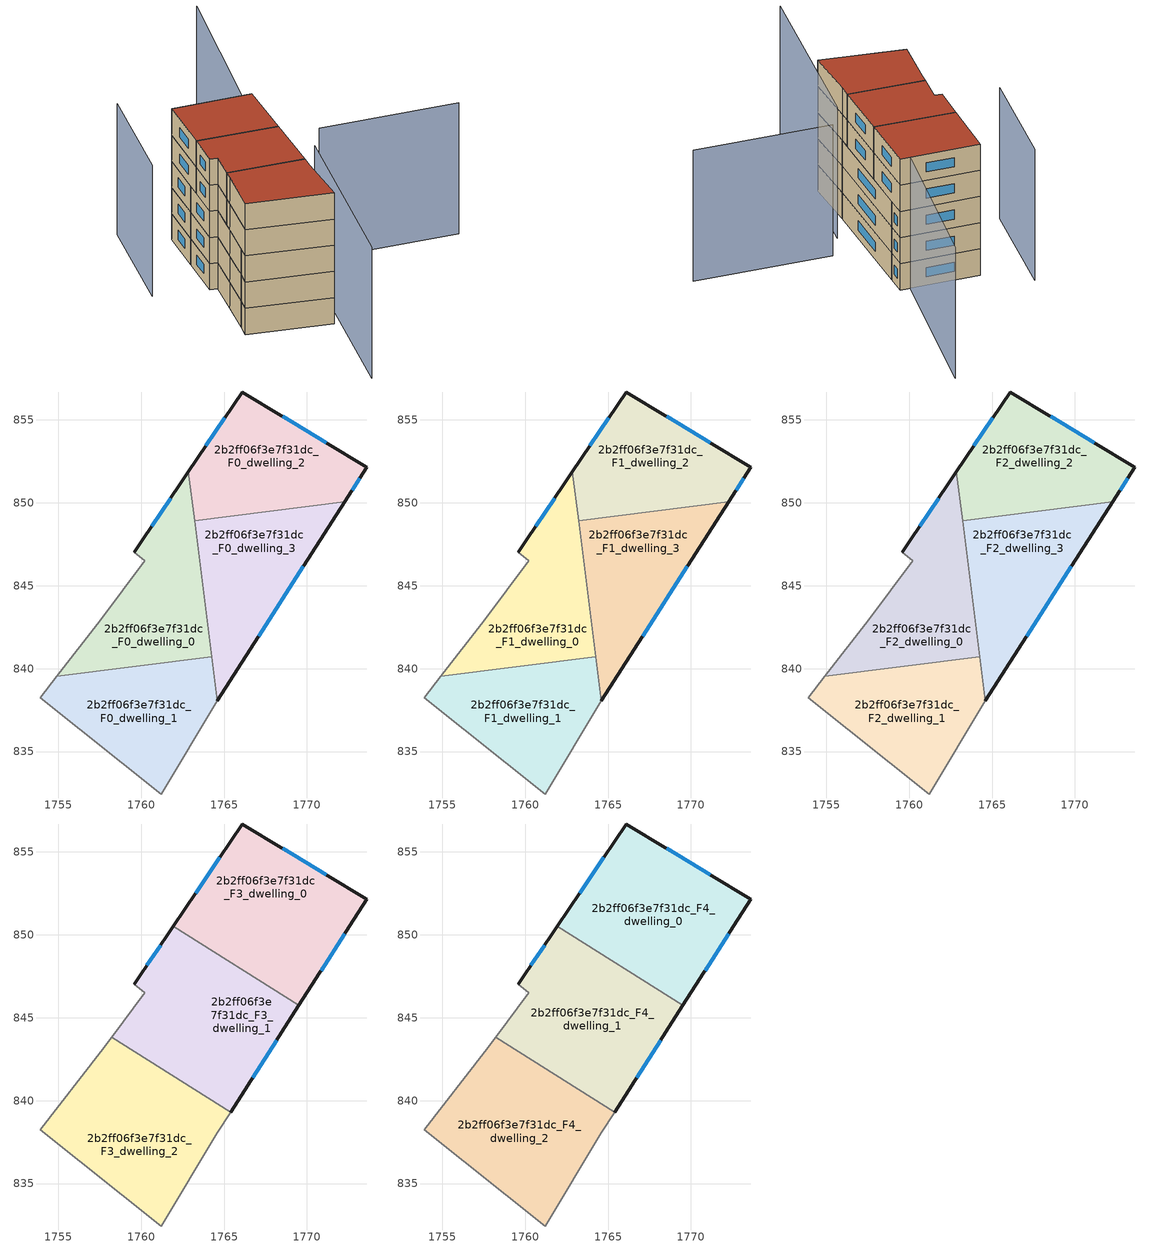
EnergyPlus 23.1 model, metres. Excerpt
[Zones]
2b2ff06f3e7f31dc_F0_dwelling_0
 floor ground (EU_floor_Construction): 1762.85,851.87 1764.26,840.72 1754.9,839.54 1757.56,842.95 1760.23,846.51 1759.58,847.02 z0
 wall outside (EU_wall_Construction): 1762.85,851.87 1759.58,847.02 z0:3
 wall to 2b2ff06f3e7f31dc_F0_dwelling_1 (EU_wall_Construction): 1754.9,839.54 1764.26,840.72 z0:3
 wall adiabatic (EU_wall_Construction): 1759.58,847.02 1760.23,846.51 1757.56,842.95 1754.9,839.54 z0:3
 wall to 2b2ff06f3e7f31dc_F0_dwelling_3 (EU_wall_Construction): 1764.26,840.72 1763.22,848.93 z0:3
 wall to 2b2ff06f3e7f31dc_F0_dwelling_2 (EU_wall_Construction): 1763.22,848.93 1762.85,851.87 z0:3
 window (EU_Window_Construction): 1761.79,850.29 1760.65,848.6 z0.98:2.02
2b2ff06f3e7f31dc_F0_dwelling_1
 floor ground (EU_floor_Construction): 1764.26,840.72 1764.6,838.06 1764.59,838.05 1761.2,832.44 1753.9,838.26 1754.9,839.54 z0
 wall adiabatic (EU_wall_Construction): 1754.9,839.54 1753.9,838.26 1761.2,832.44 1764.59,838.05 1764.6,838.06 z0:3
 wall to 2b2ff06f3e7f31dc_F0_dwelling_3 (EU_wall_Construction): 1764.6,838.06 1764.26,840.72 z0:3
2b2ff06f3e7f31dc_F0_dwelling_2
 floor ground (EU_floor_Construction): 1773.62,852.16 1772.29,850.07 1763.22,848.93 1762.85,851.87 1766.1,856.69 z0
 wall outside (EU_wall_Construction): 1772.29,850.07 1773.62,852.16 1766.1,856.69 1762.85,851.87 z0:3
 wall to 2b2ff06f3e7f31dc_F0_dwelling_3 (EU_wall_Construction): 1763.22,848.93 1772.29,850.07 z0:3
 window (EU_Window_Construction): 1772.72,850.75 1773.19,851.48 / 1765.04,855.12 1763.91,853.44 / 1771.18,853.63 1768.55,855.21 z0.98:2.02
2b2ff06f3e7f31dc_F0_dwelling_3
 floor ground (EU_floor_Construction): 1772.29,850.07 1764.6,838.06 1763.22,848.93 z0
 wall outside (EU_wall_Construction): 1764.6,838.06 1772.29,850.07 z0:3
 window (EU_Window_Construction): 1767.1,841.96 1769.79,846.16 z0.98:2.02
2b2ff06f3e7f31dc_F1_dwelling_0
 floor to 2b2ff06f3e7f31dc_F0_dwelling_0 (EU_floor_Construction): 1762.85,851.87 1764.26,840.72 1754.9,839.54 1757.56,842.95 1760.23,846.51 1759.58,847.02 z3
 wall outside (EU_wall_Construction): 1762.85,851.87 1759.58,847.02 z3:6
 wall to 2b2ff06f3e7f31dc_F1_dwelling_1 (EU_wall_Construction): 1754.9,839.54 1764.26,840.72 z3:6
 wall adiabatic (EU_wall_Construction): 1759.58,847.02 1760.23,846.51 1757.56,842.95 1754.9,839.54 z3:6
 wall to 2b2ff06f3e7f31dc_F1_dwelling_3 (EU_wall_Construction): 1764.26,840.72 1763.22,848.93 z3:6
 wall to 2b2ff06f3e7f31dc_F1_dwelling_2 (EU_wall_Construction): 1763.22,848.93 1762.85,851.87 z3:6
 window (EU_Window_Construction): 1761.79,850.29 1760.65,848.6 z3.98:5.02
2b2ff06f3e7f31dc_F1_dwelling_1
 floor to 2b2ff06f3e7f31dc_F0_dwelling_1 (EU_floor_Construction): 1764.26,840.72 1764.6,838.06 1764.59,838.05 1761.2,832.44 1753.9,838.26 1754.9,839.54 z3
 wall adiabatic (EU_wall_Construction): 1754.9,839.54 1753.9,838.26 1761.2,832.44 1764.59,838.05 1764.6,838.06 z3:6
 wall to 2b2ff06f3e7f31dc_F1_dwelling_3 (EU_wall_Construction): 1764.6,838.06 1764.26,840.72 z3:6
2b2ff06f3e7f31dc_F1_dwelling_2
 floor to 2b2ff06f3e7f31dc_F0_dwelling_2 (EU_floor_Construction): 1773.62,852.16 1772.29,850.07 1763.22,848.93 1762.85,851.87 1766.1,856.69 z3
 wall outside (EU_wall_Construction): 1772.29,850.07 1773.62,852.16 1766.1,856.69 1762.85,851.87 z3:6
 wall to 2b2ff06f3e7f31dc_F1_dwelling_3 (EU_wall_Construction): 1763.22,848.93 1772.29,850.07 z3:6
 window (EU_Window_Construction): 1772.72,850.75 1773.19,851.48 / 1765.04,855.12 1763.91,853.44 / 1771.18,853.63 1768.55,855.21 z3.98:5.02
2b2ff06f3e7f31dc_F1_dwelling_3
 floor to 2b2ff06f3e7f31dc_F0_dwelling_3 (EU_floor_Construction): 1772.29,850.07 1764.6,838.06 1763.22,848.93 z3
 wall outside (EU_wall_Construction): 1764.6,838.06 1772.29,850.07 z3:6
 window (EU_Window_Construction): 1767.1,841.96 1769.79,846.16 z3.98:5.02
2b2ff06f3e7f31dc_F2_dwelling_0
 floor to 2b2ff06f3e7f31dc_F1_dwelling_0 (EU_floor_Construction): 1762.85,851.87 1764.26,840.72 1754.9,839.54 1757.56,842.95 1760.23,846.51 1759.58,847.02 z6
 wall outside (EU_wall_Construction): 1762.85,851.87 1759.58,847.02 z6:9
 wall to 2b2ff06f3e7f31dc_F2_dwelling_1 (EU_wall_Construction): 1754.9,839.54 1764.26,840.72 z6:9
 wall adiabatic (EU_wall_Construction): 1759.58,847.02 1760.23,846.51 1757.56,842.95 1754.9,839.54 z6:9
 wall to 2b2ff06f3e7f31dc_F2_dwelling_3 (EU_wall_Construction): 1764.26,840.72 1763.22,848.93 z6:9
 wall to 2b2ff06f3e7f31dc_F2_dwelling_2 (EU_wall_Construction): 1763.22,848.93 1762.85,851.87 z6:9
 window (EU_Window_Construction): 1761.79,850.29 1760.65,848.6 z6.98:8.02
2b2ff06f3e7f31dc_F2_dwelling_1
 floor to 2b2ff06f3e7f31dc_F1_dwelling_1 (EU_floor_Construction): 1764.26,840.72 1764.6,838.06 1764.59,838.05 1761.2,832.44 1753.9,838.26 1754.9,839.54 z6
 wall adiabatic (EU_wall_Construction): 1754.9,839.54 1753.9,838.26 1761.2,832.44 1764.59,838.05 1764.6,838.06 z6:9
 wall to 2b2ff06f3e7f31dc_F2_dwelling_3 (EU_wall_Construction): 1764.6,838.06 1764.26,840.72 z6:9
2b2ff06f3e7f31dc_F2_dwelling_2
 floor to 2b2ff06f3e7f31dc_F1_dwelling_2 (EU_floor_Construction): 1773.62,852.16 1772.29,850.07 1763.22,848.93 1762.85,851.87 1766.1,856.69 z6
 wall outside (EU_wall_Construction): 1772.29,850.07 1773.62,852.16 1766.1,856.69 1762.85,851.87 z6:9
 wall to 2b2ff06f3e7f31dc_F2_dwelling_3 (EU_wall_Construction): 1763.22,848.93 1772.29,850.07 z6:9
 window (EU_Window_Construction): 1772.72,850.75 1773.19,851.48 / 1765.04,855.12 1763.91,853.44 / 1771.18,853.63 1768.55,855.21 z6.98:8.02
2b2ff06f3e7f31dc_F2_dwelling_3
 floor to 2b2ff06f3e7f31dc_F1_dwelling_3 (EU_floor_Construction): 1772.29,850.07 1764.6,838.06 1763.22,848.93 z6
 wall outside (EU_wall_Construction): 1764.6,838.06 1772.29,850.07 z6:9
 window (EU_Window_Construction): 1767.1,841.96 1769.79,846.16 z6.98:8.02
2b2ff06f3e7f31dc_F3_dwelling_0
 floor to 2b2ff06f3e7f31dc_F2_dwelling_2 (EU_floor_Construction): 1773.62,852.16 1772.29,850.07 1764.25,849.06 1763.12,849.77 1762.85,851.87 1766.1,856.69 z9
 floor to 2b2ff06f3e7f31dc_F2_dwelling_0 (EU_floor_Construction): 1762.85,851.87 1763.12,849.77 1761.94,850.51 z9
 floor to 2b2ff06f3e7f31dc_F2_dwelling_3 (EU_floor_Construction): 1772.29,850.07 1769.52,845.74 1764.25,849.06 z9
 wall outside (EU_wall_Construction): 1769.52,845.74 1773.62,852.16 1766.1,856.69 1761.94,850.51 z9:12
 wall to 2b2ff06f3e7f31dc_F3_dwelling_1 (EU_wall_Construction): 1761.94,850.51 1769.52,845.74 z9:12
 window (EU_Window_Construction): 1771.18,853.63 1768.55,855.21 / 1770.85,847.83 1772.29,850.07 / 1764.75,854.68 1763.29,852.52 z9.98:11.02
2b2ff06f3e7f31dc_F3_dwelling_1
 floor to 2b2ff06f3e7f31dc_F2_dwelling_0 (EU_floor_Construction): 1763.12,849.77 1764.26,840.72 1763.31,840.6 1758.21,843.82 1760.23,846.51 1759.58,847.02 1761.94,850.51 z9
 floor to 2b2ff06f3e7f31dc_F2_dwelling_3 (EU_floor_Construction): 1769.52,845.74 1765.39,839.3 1764.36,839.95 1763.22,848.93 1764.25,849.06 z9
 floor to 2b2ff06f3e7f31dc_F2_dwelling_2 (EU_floor_Construction): 1764.25,849.06 1763.22,848.93 1763.12,849.77 z9
 floor to 2b2ff06f3e7f31dc_F2_dwelling_1 (EU_floor_Construction): 1764.26,840.72 1764.36,839.95 1763.31,840.6 z9
 wall outside (EU_wall_Construction): 1761.94,850.51 1759.58,847.02 / 1765.39,839.3 1769.52,845.74 z9:12
 wall adiabatic (EU_wall_Construction): 1759.58,847.02 1760.23,846.51 1758.21,843.82 z9:12
 wall to 2b2ff06f3e7f31dc_F3_dwelling_2 (EU_wall_Construction): 1758.21,843.82 1765.39,839.3 z9:12
 window (EU_Window_Construction): 1761.17,849.38 1760.35,848.16 / 1766.73,841.39 1768.17,843.65 z9.98:11.02
2b2ff06f3e7f31dc_F3_dwelling_2
 floor to 2b2ff06f3e7f31dc_F2_dwelling_1 (EU_floor_Construction): 1764.36,839.95 1764.6,838.06 1764.59,838.05 1761.2,832.44 1753.9,838.26 1754.9,839.54 1763.31,840.6 z9
 floor to 2b2ff06f3e7f31dc_F2_dwelling_0 (EU_floor_Construction): 1763.31,840.6 1754.9,839.54 1757.56,842.95 1758.21,843.82 z9
 floor to 2b2ff06f3e7f31dc_F2_dwelling_3 (EU_floor_Construction): 1765.39,839.3 1764.6,838.06 1764.36,839.95 z9
 wall adiabatic (EU_wall_Construction): 1758.21,843.82 1757.56,842.95 1753.9,838.26 1761.2,832.44 1764.59,838.05 1765.39,839.3 z9:12
2b2ff06f3e7f31dc_F4_dwelling_0
 floor to 2b2ff06f3e7f31dc_F3_dwelling_0 (EU_floor_Construction): 1773.62,852.16 1769.52,845.74 1761.94,850.51 1766.1,856.69 z12
 wall outside (EU_wall_Construction): 1769.52,845.74 1773.62,852.16 1766.1,856.69 1761.94,850.51 z12:15
 wall to 2b2ff06f3e7f31dc_F4_dwelling_1 (EU_wall_Construction): 1761.94,850.51 1769.52,845.74 z12:15
 window (EU_Window_Construction): 1771.18,853.63 1768.55,855.21 / 1770.85,847.83 1772.29,850.07 / 1764.75,854.68 1763.29,852.52 z12.98:14.02
 roof outside (EU_roof_Construction): 1769.52,845.74 1773.62,852.16 1766.1,856.69 1761.94,850.51 z15
2b2ff06f3e7f31dc_F4_dwelling_1
 floor to 2b2ff06f3e7f31dc_F3_dwelling_1 (EU_floor_Construction): 1769.52,845.74 1765.39,839.3 1758.21,843.82 1760.23,846.51 1759.58,847.02 1761.94,850.51 z12
 wall outside (EU_wall_Construction): 1761.94,850.51 1759.58,847.02 / 1765.39,839.3 1769.52,845.74 z12:15
 wall adiabatic (EU_wall_Construction): 1759.58,847.02 1760.23,846.51 1758.21,843.82 z12:15
 wall to 2b2ff06f3e7f31dc_F4_dwelling_2 (EU_wall_Construction): 1758.21,843.82 1765.39,839.3 z12:15
 window (EU_Window_Construction): 1761.17,849.38 1760.35,848.16 / 1766.73,841.39 1768.17,843.65 z12.98:14.02
 roof outside (EU_roof_Construction): 1765.39,839.3 1769.52,845.74 1761.94,850.51 1759.58,847.02 1760.23,846.51 1758.21,843.82 z15
2b2ff06f3e7f31dc_F4_dwelling_2
 floor to 2b2ff06f3e7f31dc_F3_dwelling_2 (EU_floor_Construction): 1765.39,839.3 1764.59,838.05 1761.2,832.44 1753.9,838.26 1757.56,842.95 1758.21,843.82 z12
 wall adiabatic (EU_wall_Construction): 1758.21,843.82 1757.56,842.95 1753.9,838.26 1761.2,832.44 1764.59,838.05 1765.39,839.3 z12:15
 roof outside (EU_roof_Construction): 1761.2,832.44 1764.59,838.05 1765.39,839.3 1758.21,843.82 1757.56,842.95 1753.9,838.26 z15
shading: 1771.68,842.18 1784.6,834.14 / 1768.29,840.22 1753.95,822.22 / 1763.67,861.8 1754.95,850.86 / 1785.74,868.23 1772.43,852.44 z0:15
[Building]
EU S2 Campaign: North Axis=0; Terrain=City; Solar Distribution=FullExterior
[Site:Location]
Bologna: Latitude=44.5; Longitude=11.25; Time Zone=1; Elevation=37
[SizingPeriod:WeatherFileDays]
AnnualSizingPeriod: Begin Month=1; Begin Day of Month=1; End Month=12; End Day of Month=31; Day of Week for Start Day=Monday; Use Weather File Daylight Saving Period=No; Use Weather File Rain and Snow Indicators=No
[MATERIAL]
EU_InternalMass_Material: Roughness=MediumRough; Thickness=0.1; Conductivity=1; Density=1800; Specific Heat=900; Thermal Absorptance=0.9; Solar Absorptance=0.7; Visible Absorptance=0.7
[MATERIAL:NOMASS] Roughness=MediumRough; Thermal Absorptance=0.9; Solar Absorptance=0.7; Visible Absorptance=0.7
Name | Thermal Resistance
EU_wall_NoMass | 0.905828
EU_roof_NoMass | 0.37593
EU_floor_NoMass | 0.67114
[WINDOWMATERIAL:SIMPLEGLAZINGSYSTEM]
EU_Window_SimpleGlazing: UFactor=4.52486; Solar Heat Gain Coefficient=0.85; Visible Transmittance=0.85
[CONSTRUCTION]
EU_wall_Construction: EU_wall_NoMass
EU_roof_Construction: EU_roof_NoMass
EU_floor_Construction: EU_floor_NoMass
EU_Window_Construction: EU_Window_SimpleGlazing
EU_InternalMass_Construction: EU_InternalMass_Material
[ZONE] Type=1; Multiplier=1; Ceiling Height=autocalculate; Floor Area=autocalculate; Part of Total Floor Area=Yes
Name | Volume
2b2ff06f3e7f31dc_F0_dwelling_0; 2b2ff06f3e7f31dc_F1_dwelling_0; 2b2ff06f3e7f31dc_F2_dwelling_0 | 150.147
2b2ff06f3e7f31dc_F3_dwelling_0; 2b2ff06f3e7f31dc_F4_dwelling_0 | 200.183
2b2ff06f3e7f31dc_F0_dwelling_1; 2b2ff06f3e7f31dc_F1_dwelling_1; 2b2ff06f3e7f31dc_F2_dwelling_1 | 150.115
2b2ff06f3e7f31dc_F3_dwelling_1; 2b2ff06f3e7f31dc_F4_dwelling_1 | 200.161
2b2ff06f3e7f31dc_F0_dwelling_2; 2b2ff06f3e7f31dc_F1_dwelling_2; 2b2ff06f3e7f31dc_F2_dwelling_2 | 150.135
2b2ff06f3e7f31dc_F3_dwelling_2; 2b2ff06f3e7f31dc_F4_dwelling_2 | 200.191
2b2ff06f3e7f31dc_F0_dwelling_3; 2b2ff06f3e7f31dc_F1_dwelling_3; 2b2ff06f3e7f31dc_F2_dwelling_3 | 150.126
[INTERNALMASS] Construction=EU_InternalMass_Construction
Name | Zone or ZoneList | Surface Area
2b2ff06f3e7f31dc_F0_dwelling_0_EU_InternalMass | 2b2ff06f3e7f31dc_F0_dwelling_0 | 50.0487
2b2ff06f3e7f31dc_F0_dwelling_1_EU_InternalMass | 2b2ff06f3e7f31dc_F0_dwelling_1 | 50.0383
2b2ff06f3e7f31dc_F0_dwelling_2_EU_InternalMass | 2b2ff06f3e7f31dc_F0_dwelling_2 | 50.0451
2b2ff06f3e7f31dc_F0_dwelling_3_EU_InternalMass | 2b2ff06f3e7f31dc_F0_dwelling_3 | 50.0419
2b2ff06f3e7f31dc_F1_dwelling_0_EU_InternalMass | 2b2ff06f3e7f31dc_F1_dwelling_0 | 50.0487
2b2ff06f3e7f31dc_F1_dwelling_1_EU_InternalMass | 2b2ff06f3e7f31dc_F1_dwelling_1 | 50.0383
2b2ff06f3e7f31dc_F1_dwelling_2_EU_InternalMass | 2b2ff06f3e7f31dc_F1_dwelling_2 | 50.0451
2b2ff06f3e7f31dc_F1_dwelling_3_EU_InternalMass | 2b2ff06f3e7f31dc_F1_dwelling_3 | 50.0419
2b2ff06f3e7f31dc_F2_dwelling_0_EU_InternalMass | 2b2ff06f3e7f31dc_F2_dwelling_0 | 50.0487
2b2ff06f3e7f31dc_F2_dwelling_1_EU_InternalMass | 2b2ff06f3e7f31dc_F2_dwelling_1 | 50.0383
2b2ff06f3e7f31dc_F2_dwelling_2_EU_InternalMass | 2b2ff06f3e7f31dc_F2_dwelling_2 | 50.0451
2b2ff06f3e7f31dc_F2_dwelling_3_EU_InternalMass | 2b2ff06f3e7f31dc_F2_dwelling_3 | 50.0419
2b2ff06f3e7f31dc_F3_dwelling_0_EU_InternalMass | 2b2ff06f3e7f31dc_F3_dwelling_0 | 66.7276
2b2ff06f3e7f31dc_F3_dwelling_1_EU_InternalMass | 2b2ff06f3e7f31dc_F3_dwelling_1 | 66.7204
2b2ff06f3e7f31dc_F3_dwelling_2_EU_InternalMass | 2b2ff06f3e7f31dc_F3_dwelling_2 | 66.7303
2b2ff06f3e7f31dc_F4_dwelling_0_EU_InternalMass | 2b2ff06f3e7f31dc_F4_dwelling_0 | 66.7276
2b2ff06f3e7f31dc_F4_dwelling_1_EU_InternalMass | 2b2ff06f3e7f31dc_F4_dwelling_1 | 66.7204
2b2ff06f3e7f31dc_F4_dwelling_2_EU_InternalMass | 2b2ff06f3e7f31dc_F4_dwelling_2 | 66.7303
[OTHEREQUIPMENT] Fuel Type=Electricity; Design Level Calculation Method=Watts/Area; Power per Zone Floor Area=1; Fraction Latent=0; Fraction Radiant=0; Fraction Lost=0; Carbon Dioxide Generation Rate=0; EndUse Subcategory=EU_Step8_InternalGains
Name | Zone or ZoneList or Space or SpaceList | Schedule
EU_Step8_InternalGain_2b2ff06f3e7f31dc_F0_dwelling_0_f000 | 2b2ff06f3e7f31dc_F0_dwelling_0 | EU_Step8_GainSchedule_2b2ff06f3e7f31dc_F0_dwelling_0_f000
EU_Step8_InternalGain_2b2ff06f3e7f31dc_F0_dwelling_1_f000 | 2b2ff06f3e7f31dc_F0_dwelling_1 | EU_Step8_GainSchedule_2b2ff06f3e7f31dc_F0_dwelling_1_f000
EU_Step8_InternalGain_2b2ff06f3e7f31dc_F0_dwelling_2_f000 | 2b2ff06f3e7f31dc_F0_dwelling_2 | EU_Step8_GainSchedule_2b2ff06f3e7f31dc_F0_dwelling_2_f000
EU_Step8_InternalGain_2b2ff06f3e7f31dc_F0_dwelling_3_f000 | 2b2ff06f3e7f31dc_F0_dwelling_3 | EU_Step8_GainSchedule_2b2ff06f3e7f31dc_F0_dwelling_3_f000
EU_Step8_InternalGain_2b2ff06f3e7f31dc_F1_dwelling_0_f000 | 2b2ff06f3e7f31dc_F1_dwelling_0 | EU_Step8_GainSchedule_2b2ff06f3e7f31dc_F1_dwelling_0_f000
EU_Step8_InternalGain_2b2ff06f3e7f31dc_F1_dwelling_1_f000 | 2b2ff06f3e7f31dc_F1_dwelling_1 | EU_Step8_GainSchedule_2b2ff06f3e7f31dc_F1_dwelling_1_f000
EU_Step8_InternalGain_2b2ff06f3e7f31dc_F1_dwelling_2_f000 | 2b2ff06f3e7f31dc_F1_dwelling_2 | EU_Step8_GainSchedule_2b2ff06f3e7f31dc_F1_dwelling_2_f000
EU_Step8_InternalGain_2b2ff06f3e7f31dc_F1_dwelling_3_f000 | 2b2ff06f3e7f31dc_F1_dwelling_3 | EU_Step8_GainSchedule_2b2ff06f3e7f31dc_F1_dwelling_3_f000
EU_Step8_InternalGain_2b2ff06f3e7f31dc_F2_dwelling_0_f000 | 2b2ff06f3e7f31dc_F2_dwelling_0 | EU_Step8_GainSchedule_2b2ff06f3e7f31dc_F2_dwelling_0_f000
EU_Step8_InternalGain_2b2ff06f3e7f31dc_F2_dwelling_1_f000 | 2b2ff06f3e7f31dc_F2_dwelling_1 | EU_Step8_GainSchedule_2b2ff06f3e7f31dc_F2_dwelling_1_f000
EU_Step8_InternalGain_2b2ff06f3e7f31dc_F2_dwelling_2_f000 | 2b2ff06f3e7f31dc_F2_dwelling_2 | EU_Step8_GainSchedule_2b2ff06f3e7f31dc_F2_dwelling_2_f000
EU_Step8_InternalGain_2b2ff06f3e7f31dc_F2_dwelling_3_f000 | 2b2ff06f3e7f31dc_F2_dwelling_3 | EU_Step8_GainSchedule_2b2ff06f3e7f31dc_F2_dwelling_3_f000
EU_Step8_InternalGain_2b2ff06f3e7f31dc_F3_dwelling_0_f000 | 2b2ff06f3e7f31dc_F3_dwelling_0 | EU_Step8_GainSchedule_2b2ff06f3e7f31dc_F3_dwelling_0_f000
EU_Step8_InternalGain_2b2ff06f3e7f31dc_F3_dwelling_1_f000 | 2b2ff06f3e7f31dc_F3_dwelling_1 | EU_Step8_GainSchedule_2b2ff06f3e7f31dc_F3_dwelling_1_f000
EU_Step8_InternalGain_2b2ff06f3e7f31dc_F3_dwelling_2_f000 | 2b2ff06f3e7f31dc_F3_dwelling_2 | EU_Step8_GainSchedule_2b2ff06f3e7f31dc_F3_dwelling_2_f000
EU_Step8_InternalGain_2b2ff06f3e7f31dc_F4_dwelling_0_f000 | 2b2ff06f3e7f31dc_F4_dwelling_0 | EU_Step8_GainSchedule_2b2ff06f3e7f31dc_F4_dwelling_0_f000
EU_Step8_InternalGain_2b2ff06f3e7f31dc_F4_dwelling_1_f000 | 2b2ff06f3e7f31dc_F4_dwelling_1 | EU_Step8_GainSchedule_2b2ff06f3e7f31dc_F4_dwelling_1_f000
EU_Step8_InternalGain_2b2ff06f3e7f31dc_F4_dwelling_2_f000 | 2b2ff06f3e7f31dc_F4_dwelling_2 | EU_Step8_GainSchedule_2b2ff06f3e7f31dc_F4_dwelling_2_f000
[ZONEVENTILATION:DESIGNFLOWRATE] Schedule=EU_AlwaysOn; Design Flow Rate Calculation Method=AirChanges/Hour; Air Changes per Hour=0.73129; Ventilation Type=Natural; Fan Pressure Rise=0; Fan Total Efficiency=1; Constant Term Coefficient=1; Temperature Term Coefficient=0; Velocity Term Coefficient=0; Velocity Squared Term Coefficient=0; Minimum Indoor Temperature=-100; Maximum Indoor Temperature=100; Delta Temperature=-100; Minimum Outdoor Temperature=-100; Maximum Outdoor Temperature=100; Maximum Wind Speed=40
Name | Zone or ZoneList or Space or SpaceList
EU_ConstantAir_2b2ff06f3e7f31dc_F0_dwelling_0 | 2b2ff06f3e7f31dc_F0_dwelling_0
EU_ConstantAir_2b2ff06f3e7f31dc_F0_dwelling_1 | 2b2ff06f3e7f31dc_F0_dwelling_1
EU_ConstantAir_2b2ff06f3e7f31dc_F0_dwelling_2 | 2b2ff06f3e7f31dc_F0_dwelling_2
EU_ConstantAir_2b2ff06f3e7f31dc_F0_dwelling_3 | 2b2ff06f3e7f31dc_F0_dwelling_3
EU_ConstantAir_2b2ff06f3e7f31dc_F1_dwelling_0 | 2b2ff06f3e7f31dc_F1_dwelling_0
EU_ConstantAir_2b2ff06f3e7f31dc_F1_dwelling_1 | 2b2ff06f3e7f31dc_F1_dwelling_1
EU_ConstantAir_2b2ff06f3e7f31dc_F1_dwelling_2 | 2b2ff06f3e7f31dc_F1_dwelling_2
EU_ConstantAir_2b2ff06f3e7f31dc_F1_dwelling_3 | 2b2ff06f3e7f31dc_F1_dwelling_3
EU_ConstantAir_2b2ff06f3e7f31dc_F2_dwelling_0 | 2b2ff06f3e7f31dc_F2_dwelling_0
EU_ConstantAir_2b2ff06f3e7f31dc_F2_dwelling_1 | 2b2ff06f3e7f31dc_F2_dwelling_1
EU_ConstantAir_2b2ff06f3e7f31dc_F2_dwelling_2 | 2b2ff06f3e7f31dc_F2_dwelling_2
EU_ConstantAir_2b2ff06f3e7f31dc_F2_dwelling_3 | 2b2ff06f3e7f31dc_F2_dwelling_3
EU_ConstantAir_2b2ff06f3e7f31dc_F3_dwelling_0 | 2b2ff06f3e7f31dc_F3_dwelling_0
EU_ConstantAir_2b2ff06f3e7f31dc_F3_dwelling_1 | 2b2ff06f3e7f31dc_F3_dwelling_1
EU_ConstantAir_2b2ff06f3e7f31dc_F3_dwelling_2 | 2b2ff06f3e7f31dc_F3_dwelling_2
EU_ConstantAir_2b2ff06f3e7f31dc_F4_dwelling_0 | 2b2ff06f3e7f31dc_F4_dwelling_0
EU_ConstantAir_2b2ff06f3e7f31dc_F4_dwelling_1 | 2b2ff06f3e7f31dc_F4_dwelling_1
EU_ConstantAir_2b2ff06f3e7f31dc_F4_dwelling_2 | 2b2ff06f3e7f31dc_F4_dwelling_2
[HVACTEMPLATE:THERMOSTAT] Constant Heating Setpoint=20; Constant Cooling Setpoint=50
EU_HeatOnly_2b2ff06f3e7f31dc_F0_dwelling_0; EU_HeatOnly_2b2ff06f3e7f31dc_F0_dwelling_1; EU_HeatOnly_2b2ff06f3e7f31dc_F0_dwelling_2; EU_HeatOnly_2b2ff06f3e7f31dc_F0_dwelling_3; EU_HeatOnly_2b2ff06f3e7f31dc_F1_dwelling_0; EU_HeatOnly_2b2ff06f3e7f31dc_F1_dwelling_1; EU_HeatOnly_2b2ff06f3e7f31dc_F1_dwelling_2; EU_HeatOnly_2b2ff06f3e7f31dc_F1_dwelling_3; EU_HeatOnly_2b2ff06f3e7f31dc_F2_dwelling_0; EU_HeatOnly_2b2ff06f3e7f31dc_F2_dwelling_1; EU_HeatOnly_2b2ff06f3e7f31dc_F2_dwelling_2; EU_HeatOnly_2b2ff06f3e7f31dc_F2_dwelling_3; EU_HeatOnly_2b2ff06f3e7f31dc_F3_dwelling_0; EU_HeatOnly_2b2ff06f3e7f31dc_F3_dwelling_1; EU_HeatOnly_2b2ff06f3e7f31dc_F3_dwelling_2; EU_HeatOnly_2b2ff06f3e7f31dc_F4_dwelling_0; EU_HeatOnly_2b2ff06f3e7f31dc_F4_dwelling_1; EU_HeatOnly_2b2ff06f3e7f31dc_F4_dwelling_2
[HVACTEMPLATE:ZONE:IDEALLOADSAIRSYSTEM] System Availability Schedule=EU_AlwaysOn; Maximum Heating Supply Air Temperature=50; Minimum Cooling Supply Air Temperature=13; Maximum Heating Supply Air Humidity Ratio=0.0156; Minimum Cooling Supply Air Humidity Ratio=0.0077; Heating Limit=NoLimit; Cooling Limit=NoLimit; Heating Availability Schedule=EU_AlwaysOn; Cooling Availability Schedule=EU_CoolingOff; Dehumidification Control Type=ConstantSensibleHeatRatio; Cooling Sensible Heat Ratio=0.7; Dehumidification Setpoint=60; Humidification Control Type=None; Humidification Setpoint=30; Outdoor Air Method=None; Outdoor Air Flow Rate per Person=0.00944; Outdoor Air Flow Rate per Zone Floor Area=0; Outdoor Air Flow Rate per Zone=0; Demand Controlled Ventilation Type=None; Outdoor Air Economizer Type=NoEconomizer; Heat Recovery Type=None; Sensible Heat Recovery Effectiveness=0.7; Latent Heat Recovery Effectiveness=0.65
Name | Template Thermostat
2b2ff06f3e7f31dc_F0_dwelling_0 | EU_HeatOnly_2b2ff06f3e7f31dc_F0_dwelling_0
2b2ff06f3e7f31dc_F0_dwelling_1 | EU_HeatOnly_2b2ff06f3e7f31dc_F0_dwelling_1
2b2ff06f3e7f31dc_F0_dwelling_2 | EU_HeatOnly_2b2ff06f3e7f31dc_F0_dwelling_2
2b2ff06f3e7f31dc_F0_dwelling_3 | EU_HeatOnly_2b2ff06f3e7f31dc_F0_dwelling_3
2b2ff06f3e7f31dc_F1_dwelling_0 | EU_HeatOnly_2b2ff06f3e7f31dc_F1_dwelling_0
2b2ff06f3e7f31dc_F1_dwelling_1 | EU_HeatOnly_2b2ff06f3e7f31dc_F1_dwelling_1
2b2ff06f3e7f31dc_F1_dwelling_2 | EU_HeatOnly_2b2ff06f3e7f31dc_F1_dwelling_2
2b2ff06f3e7f31dc_F1_dwelling_3 | EU_HeatOnly_2b2ff06f3e7f31dc_F1_dwelling_3
2b2ff06f3e7f31dc_F2_dwelling_0 | EU_HeatOnly_2b2ff06f3e7f31dc_F2_dwelling_0
2b2ff06f3e7f31dc_F2_dwelling_1 | EU_HeatOnly_2b2ff06f3e7f31dc_F2_dwelling_1
2b2ff06f3e7f31dc_F2_dwelling_2 | EU_HeatOnly_2b2ff06f3e7f31dc_F2_dwelling_2
2b2ff06f3e7f31dc_F2_dwelling_3 | EU_HeatOnly_2b2ff06f3e7f31dc_F2_dwelling_3
2b2ff06f3e7f31dc_F3_dwelling_0 | EU_HeatOnly_2b2ff06f3e7f31dc_F3_dwelling_0
2b2ff06f3e7f31dc_F3_dwelling_1 | EU_HeatOnly_2b2ff06f3e7f31dc_F3_dwelling_1
2b2ff06f3e7f31dc_F3_dwelling_2 | EU_HeatOnly_2b2ff06f3e7f31dc_F3_dwelling_2
2b2ff06f3e7f31dc_F4_dwelling_0 | EU_HeatOnly_2b2ff06f3e7f31dc_F4_dwelling_0
2b2ff06f3e7f31dc_F4_dwelling_1 | EU_HeatOnly_2b2ff06f3e7f31dc_F4_dwelling_1
2b2ff06f3e7f31dc_F4_dwelling_2 | EU_HeatOnly_2b2ff06f3e7f31dc_F4_dwelling_2
[SIZING:ZONE] Zone Cooling Design Supply Air Temperature Input Method=SupplyAirTemperature; Zone Cooling Design Supply Air Temperature=13; Zone Heating Design Supply Air Temperature Input Method=SupplyAirTemperature; Zone Heating Design Supply Air Temperature=50; Zone Cooling Design Supply Air Humidity Ratio=0.008; Zone Heating Design Supply Air Humidity Ratio=0.008; Cooling Design Air Flow Method=DesignDay; Cooling Design Air Flow Rate=0; Cooling Minimum Air Flow per Zone Floor Area=0.000762; Cooling Minimum Air Flow=0; Cooling Minimum Air Flow Fraction=0.2; Heating Design Air Flow Method=DesignDay; Heating Design Air Flow Rate=0; Heating Maximum Air Flow per Zone Floor Area=0.002032; Heating Maximum Air Flow=0.141576; Heating Maximum Air Flow Fraction=0.3; Account for Dedicated Outdoor Air System=No; Dedicated Outdoor Air System Control Strategy=NeutralSupplyAir; Dedicated Outdoor Air Low Setpoint Temperature for Design=autosize; Dedicated Outdoor Air High Setpoint Temperature for Design=autosize; Zone Load Sizing Method=Sensible Load Only No Latent Load; Zone Latent Cooling Design Supply Air Humidity Ratio Input Method=HumidityRatioDifference; Zone Cooling Design Supply Air Humidity Ratio Difference=0.005; Zone Latent Heating Design Supply Air Humidity Ratio Input Method=HumidityRatioDifference; Zone Humidification Design Supply Air Humidity Ratio Difference=0.005
2b2ff06f3e7f31dc_F0_dwelling_0; 2b2ff06f3e7f31dc_F0_dwelling_1; 2b2ff06f3e7f31dc_F0_dwelling_2; 2b2ff06f3e7f31dc_F0_dwelling_3; 2b2ff06f3e7f31dc_F1_dwelling_0; 2b2ff06f3e7f31dc_F1_dwelling_1; 2b2ff06f3e7f31dc_F1_dwelling_2; 2b2ff06f3e7f31dc_F1_dwelling_3; 2b2ff06f3e7f31dc_F2_dwelling_0; 2b2ff06f3e7f31dc_F2_dwelling_1; 2b2ff06f3e7f31dc_F2_dwelling_2; 2b2ff06f3e7f31dc_F2_dwelling_3; 2b2ff06f3e7f31dc_F3_dwelling_0; 2b2ff06f3e7f31dc_F3_dwelling_1; 2b2ff06f3e7f31dc_F3_dwelling_2; 2b2ff06f3e7f31dc_F4_dwelling_0; 2b2ff06f3e7f31dc_F4_dwelling_1; 2b2ff06f3e7f31dc_F4_dwelling_2
[SCHEDULE:CONSTANT]
Name | Hourly Value
EU_AlwaysOn | 1
EU_CoolingOff | 0
[SCHEDULE:FILE] Column Number=1; Rows to Skip at Top=0; Number of Hours of Data=8760; Column Separator=Comma; Interpolate to Timestep=No; Minutes per Item=60; Adjust Schedule for Daylight Savings=Yes
Name | File
EU_Step8_GainSchedule_2b2ff06f3e7f31dc_F0_dwelling_0_f000 | ../../schedules/2b2ff06f3e7f31dc/2b2ff06f3e7f31dc_F0_dwelling_0_f000_gain.csv
EU_Step8_GainSchedule_2b2ff06f3e7f31dc_F0_dwelling_1_f000 | ../../schedules/2b2ff06f3e7f31dc/2b2ff06f3e7f31dc_F0_dwelling_1_f000_gain.csv
EU_Step8_GainSchedule_2b2ff06f3e7f31dc_F0_dwelling_2_f000 | ../../schedules/2b2ff06f3e7f31dc/2b2ff06f3e7f31dc_F0_dwelling_2_f000_gain.csv
EU_Step8_GainSchedule_2b2ff06f3e7f31dc_F0_dwelling_3_f000 | ../../schedules/2b2ff06f3e7f31dc/2b2ff06f3e7f31dc_F0_dwelling_3_f000_gain.csv
EU_Step8_GainSchedule_2b2ff06f3e7f31dc_F1_dwelling_0_f000 | ../../schedules/2b2ff06f3e7f31dc/2b2ff06f3e7f31dc_F1_dwelling_0_f000_gain.csv
EU_Step8_GainSchedule_2b2ff06f3e7f31dc_F1_dwelling_1_f000 | ../../schedules/2b2ff06f3e7f31dc/2b2ff06f3e7f31dc_F1_dwelling_1_f000_gain.csv
EU_Step8_GainSchedule_2b2ff06f3e7f31dc_F1_dwelling_2_f000 | ../../schedules/2b2ff06f3e7f31dc/2b2ff06f3e7f31dc_F1_dwelling_2_f000_gain.csv
EU_Step8_GainSchedule_2b2ff06f3e7f31dc_F1_dwelling_3_f000 | ../../schedules/2b2ff06f3e7f31dc/2b2ff06f3e7f31dc_F1_dwelling_3_f000_gain.csv
EU_Step8_GainSchedule_2b2ff06f3e7f31dc_F2_dwelling_0_f000 | ../../schedules/2b2ff06f3e7f31dc/2b2ff06f3e7f31dc_F2_dwelling_0_f000_gain.csv
EU_Step8_GainSchedule_2b2ff06f3e7f31dc_F2_dwelling_1_f000 | ../../schedules/2b2ff06f3e7f31dc/2b2ff06f3e7f31dc_F2_dwelling_1_f000_gain.csv
EU_Step8_GainSchedule_2b2ff06f3e7f31dc_F2_dwelling_2_f000 | ../../schedules/2b2ff06f3e7f31dc/2b2ff06f3e7f31dc_F2_dwelling_2_f000_gain.csv
EU_Step8_GainSchedule_2b2ff06f3e7f31dc_F2_dwelling_3_f000 | ../../schedules/2b2ff06f3e7f31dc/2b2ff06f3e7f31dc_F2_dwelling_3_f000_gain.csv
EU_Step8_GainSchedule_2b2ff06f3e7f31dc_F3_dwelling_0_f000 | ../../schedules/2b2ff06f3e7f31dc/2b2ff06f3e7f31dc_F3_dwelling_0_f000_gain.csv
EU_Step8_GainSchedule_2b2ff06f3e7f31dc_F3_dwelling_1_f000 | ../../schedules/2b2ff06f3e7f31dc/2b2ff06f3e7f31dc_F3_dwelling_1_f000_gain.csv
EU_Step8_GainSchedule_2b2ff06f3e7f31dc_F3_dwelling_2_f000 | ../../schedules/2b2ff06f3e7f31dc/2b2ff06f3e7f31dc_F3_dwelling_2_f000_gain.csv
EU_Step8_GainSchedule_2b2ff06f3e7f31dc_F4_dwelling_0_f000 | ../../schedules/2b2ff06f3e7f31dc/2b2ff06f3e7f31dc_F4_dwelling_0_f000_gain.csv
EU_Step8_GainSchedule_2b2ff06f3e7f31dc_F4_dwelling_1_f000 | ../../schedules/2b2ff06f3e7f31dc/2b2ff06f3e7f31dc_F4_dwelling_1_f000_gain.csv
EU_Step8_GainSchedule_2b2ff06f3e7f31dc_F4_dwelling_2_f000 | ../../schedules/2b2ff06f3e7f31dc/2b2ff06f3e7f31dc_F4_dwelling_2_f000_gain.csv
